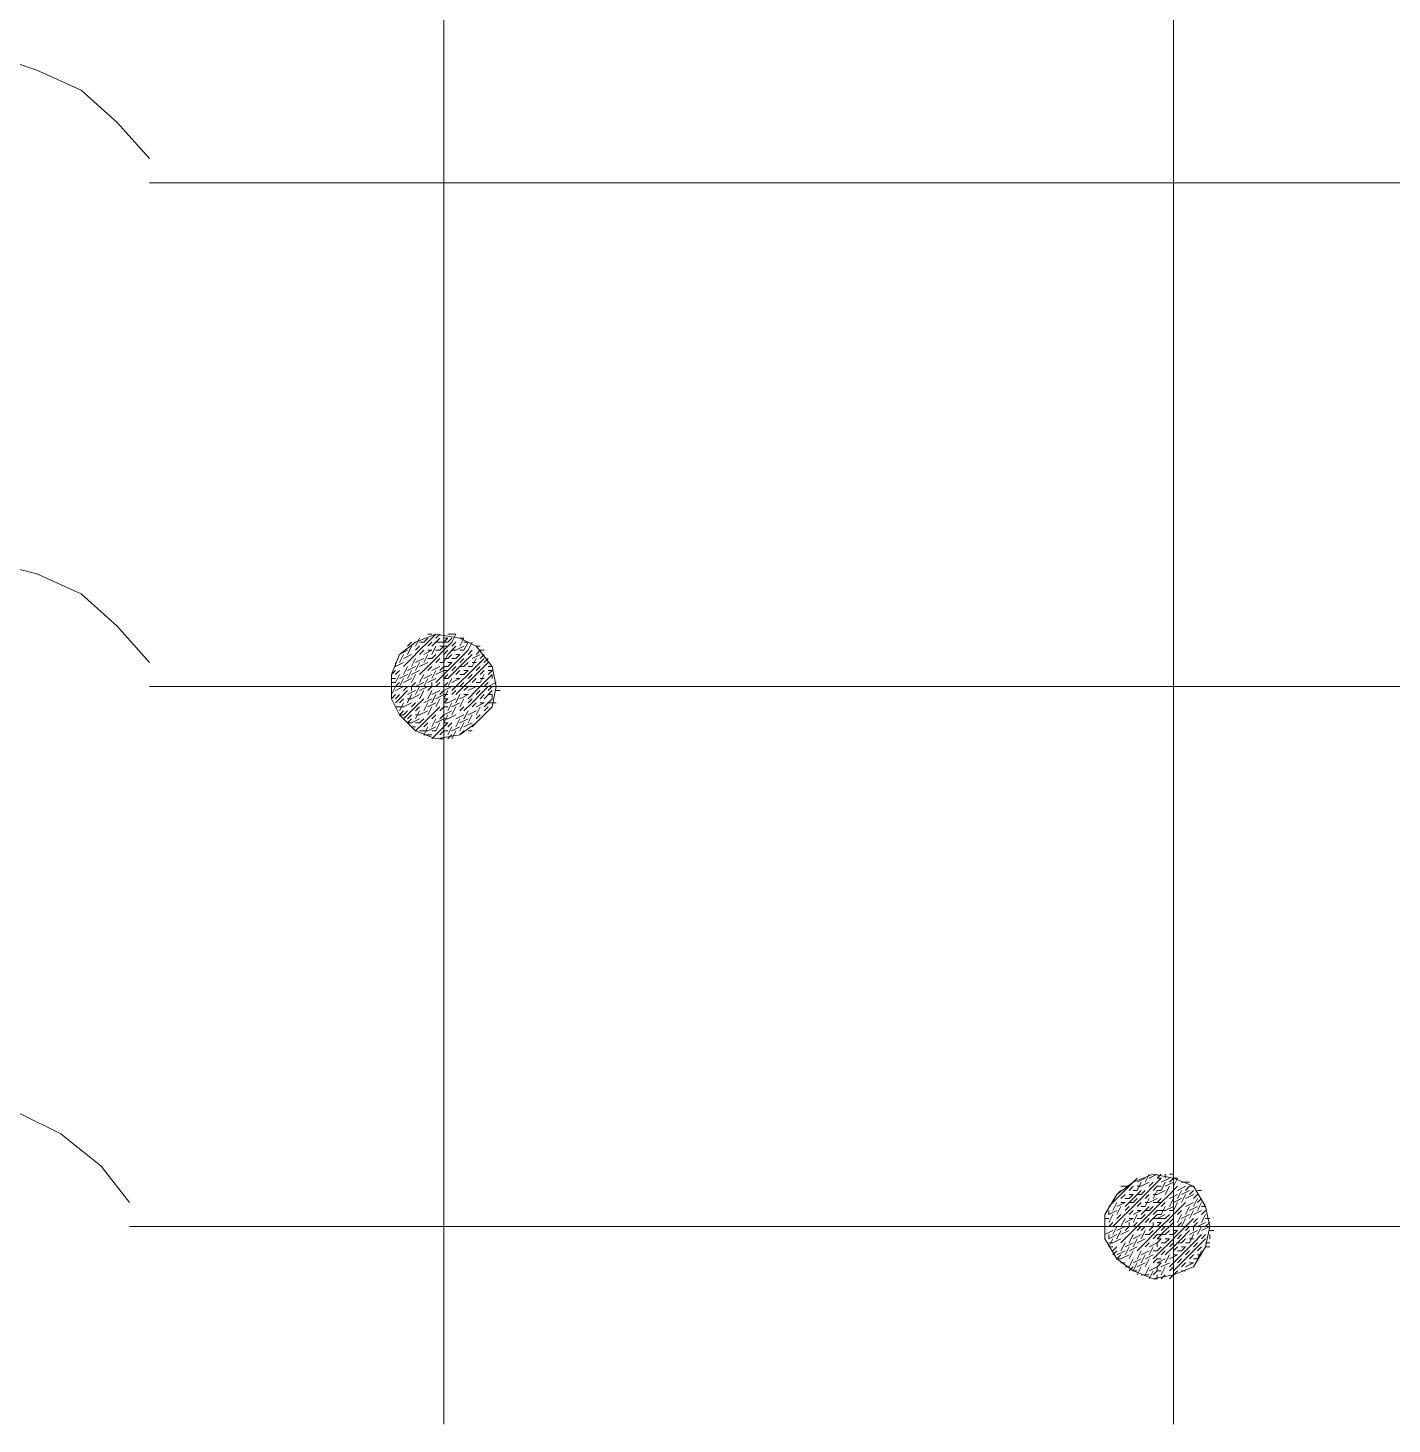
# Model space of a CAD drawing. Header units: metres. Extents: x 0 to 113, y -32 to 21.
# Drawn here: x 62.262 to 62.882, y -16 to -15.365 of the extents above; entities that cross this region are included whole.
import ezdxf

# ---------------------------------------------------------------- set-up
doc = ezdxf.new("R2010")
doc.units = ezdxf.units.M
doc.header["$LTSCALE"] = 0.5
doc.layers.add('TABLA', color=7, linetype='Continuous')

msp = doc.modelspace()

# ---------------------------------------------------------------- linework, layer by layer
at = {"layer": 'TABLA', "color": 7, "linetype": 'Continuous', "lineweight": 18, "true_color": 0x000007}
for p, q in [((62.45143, -13.77571), (62.45143, -15.99965)), ((62.783, -13.79037), (62.783, -15.99965)), ((63.20984, -15.43543), (62.3177, -15.43543)), ((62.4386, -15.64609), (62.44043, -15.64243)), ((62.44227, -15.64426), (62.4441, -15.64243)), ((62.4441, -15.6406), (62.44593, -15.6406)), ((62.44593, -15.64609), (62.44959, -15.64243)), ((62.44776, -15.64243), (62.44959, -15.6406)), ((62.45143, -15.64243), (62.45143, -15.6406)), ((62.45143, -15.64243), (62.45326, -15.64243)), ((62.45143, -15.64426), (62.45326, -15.64243)), ((62.45326, -15.6406), (62.45509, -15.6406)), ((62.45326, -15.64426), (62.45509, -15.64243)), ((62.45509, -15.6406), (62.45692, -15.6406)), ((62.45875, -15.64243), (62.46059, -15.64243)), ((62.45875, -15.64609), (62.46059, -15.64243)), ((62.43127, -15.64976), (62.43494, -15.64793)), ((62.43127, -15.65342), (62.43311, -15.64976)), ((62.43311, -15.65159), (62.43677, -15.64976)), ((62.43494, -15.64609), (62.43677, -15.64426)), ((62.43494, -15.64976), (62.43677, -15.64609)), ((62.4386, -15.64793), (62.44043, -15.64609)), ((62.44043, -15.64426), (62.44227, -15.64426)), ((62.44043, -15.64976), (62.44227, -15.64793)), ((62.44227, -15.64976), (62.44593, -15.64793)), ((62.44227, -15.65342), (62.4441, -15.64976)), ((62.4441, -15.64609), (62.44593, -15.64426)), ((62.4441, -15.64793), (62.44593, -15.64793)), ((62.44593, -15.64976), (62.44776, -15.64609)), ((62.44593, -15.65159), (62.44776, -15.64976)), ((62.44776, -15.64426), (62.44959, -15.64426)), ((62.44776, -15.64793), (62.44959, -15.64793)), ((62.44959, -15.64426), (62.45143, -15.64426)), ((62.44959, -15.64609), (62.45143, -15.64609)), ((62.44959, -15.64793), (62.45143, -15.64609)), ((62.45143, -15.64426), (62.45326, -15.64426)), ((62.45143, -15.64609), (62.45326, -15.64609)), ((62.45143, -15.64976), (62.45326, -15.64793)), ((62.45326, -15.65159), (62.45509, -15.64976)), ((62.45509, -15.64609), (62.45692, -15.64426)), ((62.45509, -15.64793), (62.45692, -15.64793)), ((62.45692, -15.64793), (62.46059, -15.64609)), ((62.45692, -15.64976), (62.45875, -15.64976)), ((62.45692, -15.65159), (62.45875, -15.64976)), ((62.45875, -15.64793), (62.46059, -15.64793)), ((62.46059, -15.64426), (62.46242, -15.64426)), ((62.46059, -15.64793), (62.46242, -15.64426)), ((62.46242, -15.64976), (62.46425, -15.64793)), ((62.46425, -15.65159), (62.46791, -15.64976)), ((62.46608, -15.64609), (62.46791, -15.64609)), ((62.46608, -15.64976), (62.46791, -15.64793)), ((62.46791, -15.64793), (62.46975, -15.64793)), ((62.46791, -15.65159), (62.46975, -15.64976)), ((62.42944, -15.65525), (62.42944, -15.65342)), ((62.42944, -15.65525), (62.43311, -15.65342)), ((62.43311, -15.65892), (62.43494, -15.65525)), ((62.43494, -15.65709), (62.4386, -15.65525)), ((62.43677, -15.65525), (62.4386, -15.65159)), ((62.4386, -15.65342), (62.44227, -15.65159)), ((62.4386, -15.65709), (62.44043, -15.65342)), ((62.44043, -15.65525), (62.4441, -15.65342)), ((62.4441, -15.65159), (62.44593, -15.65159)), ((62.4441, -15.65709), (62.44593, -15.65525)), ((62.44593, -15.65709), (62.44959, -15.65525)), ((62.44776, -15.65342), (62.44959, -15.65159)), ((62.44959, -15.65342), (62.45143, -15.65342)), ((62.44959, -15.65709), (62.45143, -15.65525)), ((62.45143, -15.65159), (62.45326, -15.65159)), ((62.45143, -15.65525), (62.45143, -15.65342)), ((62.45143, -15.65525), (62.45326, -15.65525)), ((62.45326, -15.65342), (62.45509, -15.65342)), ((62.45326, -15.65525), (62.45509, -15.65342)), ((62.45509, -15.65159), (62.45692, -15.65159)), ((62.45509, -15.65709), (62.45692, -15.65525)), ((62.45875, -15.65342), (62.46059, -15.65159)), ((62.45875, -15.65525), (62.46059, -15.65525)), ((62.46059, -15.65525), (62.46242, -15.65342)), ((62.46242, -15.65525), (62.46425, -15.65525)), ((62.46425, -15.65525), (62.46608, -15.65159)), ((62.46425, -15.65342), (62.46608, -15.65342)), ((62.46608, -15.65709), (62.46791, -15.65525)), ((62.46975, -15.65342), (62.47158, -15.65159)), ((62.47158, -15.65525), (62.47341, -15.65525)), ((62.42761, -15.65892), (62.42944, -15.65709)), ((62.42761, -15.66075), (62.42944, -15.66075)), ((62.42761, -15.66258), (62.42944, -15.66258)), ((62.42944, -15.65892), (62.43127, -15.65709)), ((62.42944, -15.66258), (62.43127, -15.65892)), ((62.42944, -15.66441), (62.43127, -15.66258)), ((62.43127, -15.66075), (62.43494, -15.65892)), ((62.43127, -15.66441), (62.43311, -15.66075)), ((62.43311, -15.66258), (62.43677, -15.66075)), ((62.43494, -15.66075), (62.43677, -15.65709)), ((62.43677, -15.65892), (62.44043, -15.65709)), ((62.43677, -15.66258), (62.4386, -15.65892)), ((62.43677, -15.66441), (62.4386, -15.66258)), ((62.4386, -15.66441), (62.44227, -15.66258)), ((62.44043, -15.66258), (62.44227, -15.65892)), ((62.44227, -15.66075), (62.44593, -15.65892)), ((62.44227, -15.66441), (62.4441, -15.66075)), ((62.4441, -15.66258), (62.44776, -15.66075)), ((62.44593, -15.66075), (62.44776, -15.65709)), ((62.44593, -15.66441), (62.44593, -15.66258)), ((62.44776, -15.65892), (62.45143, -15.65709)), ((62.44776, -15.66258), (62.45143, -15.65892)), ((62.44776, -15.66441), (62.44959, -15.66258)), ((62.45143, -15.65709), (62.45326, -15.65709)), ((62.45143, -15.66075), (62.45326, -15.65892)), ((62.45143, -15.66075), (62.45326, -15.66075)), ((62.45143, -15.66441), (62.45326, -15.66258)), ((62.45326, -15.66441), (62.45509, -15.66075)), ((62.45509, -15.66258), (62.45875, -15.66075)), ((62.45692, -15.65892), (62.45875, -15.65709)), ((62.45692, -15.66075), (62.45875, -15.66075)), ((62.45875, -15.65892), (62.46059, -15.65892)), ((62.45875, -15.66441), (62.46059, -15.66258)), ((62.46059, -15.65709), (62.46242, -15.65709)), ((62.46059, -15.65892), (62.46242, -15.65709)), ((62.46242, -15.66075), (62.46425, -15.65892)), ((62.46425, -15.66258), (62.46608, -15.66075)), ((62.46608, -15.66258), (62.46791, -15.66258)), ((62.46791, -15.65892), (62.46975, -15.65709)), ((62.46791, -15.66258), (62.46975, -15.65892)), ((62.46791, -15.66075), (62.46975, -15.66075)), ((62.46975, -15.66441), (62.47158, -15.66258)), ((62.47158, -15.65709), (62.47341, -15.65709)), ((62.47158, -15.65892), (62.47341, -15.65709)), ((62.47158, -15.66441), (62.47524, -15.66258)), ((62.47341, -15.66075), (62.47341, -15.65892)), ((63.20984, -15.66441), (62.3177, -15.66441)), ((62.42761, -15.66441), (62.42944, -15.66441)), ((62.42761, -15.66808), (62.42944, -15.66441)), ((62.42761, -15.66991), (62.42944, -15.66808)), ((62.42944, -15.66625), (62.43311, -15.66441)), ((62.42944, -15.66991), (62.43127, -15.66808)), ((62.43127, -15.66441), (62.43311, -15.66441)), ((62.43311, -15.66441), (62.43494, -15.66441)), ((62.43311, -15.66625), (62.43494, -15.66441)), ((62.43494, -15.66441), (62.43677, -15.66441)), ((62.43494, -15.66808), (62.4386, -15.66625)), ((62.43494, -15.67174), (62.43677, -15.66808)), ((62.43677, -15.66625), (62.43677, -15.66441)), ((62.43677, -15.66991), (62.44043, -15.66808)), ((62.4386, -15.66441), (62.44043, -15.66441)), ((62.4386, -15.66808), (62.44043, -15.66441)), ((62.44043, -15.66625), (62.4441, -15.66441)), ((62.44043, -15.66991), (62.44227, -15.66625)), ((62.4441, -15.66441), (62.44593, -15.66441)), ((62.4441, -15.66625), (62.44593, -15.66441)), ((62.4441, -15.66991), (62.44593, -15.66625)), ((62.44593, -15.66808), (62.44959, -15.66625)), ((62.44593, -15.67174), (62.44776, -15.66808)), ((62.44776, -15.66441), (62.44959, -15.66441)), ((62.44776, -15.66991), (62.45143, -15.66808)), ((62.44959, -15.66441), (62.45143, -15.66441)), ((62.44959, -15.66441), (62.45143, -15.66441)), ((62.44959, -15.66808), (62.45143, -15.66625)), ((62.45143, -15.66625), (62.45143, -15.66441)), ((62.45143, -15.66625), (62.45509, -15.66441)), ((62.45143, -15.66991), (62.45326, -15.66625)), ((62.45143, -15.66808), (62.45326, -15.66808)), ((62.45326, -15.66441), (62.45509, -15.66441)), ((62.45509, -15.66441), (62.45692, -15.66441)), ((62.45509, -15.66625), (62.45692, -15.66441)), ((62.45509, -15.66808), (62.45692, -15.66625)), ((62.45692, -15.66808), (62.46059, -15.66441)), ((62.45692, -15.67174), (62.45875, -15.66808)), ((62.45875, -15.66441), (62.46059, -15.66441)), ((62.45875, -15.66991), (62.46242, -15.66808)), ((62.46059, -15.66625), (62.46242, -15.66441)), ((62.46059, -15.66808), (62.46242, -15.66808)), ((62.46242, -15.66625), (62.46608, -15.66441)), ((62.46425, -15.66441), (62.46608, -15.66441)), ((62.46608, -15.66441), (62.46791, -15.66441)), ((62.46608, -15.66808), (62.46791, -15.66625)), ((62.46791, -15.66441), (62.46975, -15.66441)), ((62.46791, -15.66991), (62.46975, -15.66808)), ((62.46975, -15.66441), (62.47158, -15.66441)), ((62.46975, -15.66991), (62.47341, -15.66625)), ((62.47158, -15.66625), (62.47341, -15.66441)), ((62.47158, -15.66808), (62.47341, -15.66808)), ((62.47524, -15.66625), (62.47707, -15.66625)), ((62.42944, -15.67357), (62.43127, -15.67357)), ((62.43127, -15.67174), (62.43311, -15.66991)), ((62.43127, -15.67541), (62.43311, -15.67174)), ((62.43127, -15.67357), (62.43311, -15.67357)), ((62.43127, -15.67724), (62.43311, -15.67541)), ((62.43311, -15.67357), (62.43677, -15.67174)), ((62.43311, -15.67724), (62.43494, -15.67541)), ((62.43494, -15.66991), (62.43677, -15.66991)), ((62.43677, -15.67357), (62.4386, -15.67174)), ((62.4386, -15.67541), (62.44043, -15.67357)), ((62.4386, -15.67907), (62.44043, -15.67541)), ((62.44043, -15.67724), (62.4441, -15.67541)), ((62.44227, -15.67174), (62.44593, -15.66991)), ((62.44227, -15.67541), (62.4441, -15.67174)), ((62.4441, -15.67357), (62.44776, -15.67174)), ((62.4441, -15.67724), (62.44593, -15.67357)), ((62.44776, -15.67357), (62.44959, -15.66991)), ((62.44959, -15.67541), (62.45143, -15.67357)), ((62.45143, -15.66991), (62.45326, -15.66991)), ((62.45143, -15.67174), (62.45326, -15.66991)), ((62.45143, -15.67174), (62.45326, -15.67174)), ((62.45143, -15.67357), (62.45326, -15.67357)), ((62.45143, -15.67724), (62.45143, -15.67541)), ((62.45143, -15.67724), (62.45509, -15.67541)), ((62.45326, -15.67174), (62.45692, -15.66991)), ((62.45326, -15.67541), (62.45509, -15.67174)), ((62.45509, -15.67357), (62.45875, -15.67174)), ((62.45509, -15.67724), (62.45692, -15.67357)), ((62.45875, -15.67357), (62.46059, -15.66991)), ((62.45875, -15.67541), (62.46059, -15.67357)), ((62.46059, -15.67907), (62.46242, -15.67541)), ((62.46242, -15.67174), (62.46425, -15.66991)), ((62.46242, -15.67724), (62.46608, -15.67541)), ((62.46425, -15.67357), (62.46608, -15.67174)), ((62.46608, -15.67357), (62.46975, -15.67174)), ((62.46608, -15.67724), (62.46791, -15.67357)), ((62.46791, -15.67174), (62.46975, -15.67174)), ((62.46975, -15.67541), (62.47158, -15.67357)), ((62.47158, -15.67174), (62.47341, -15.67174)), ((62.47341, -15.67174), (62.47524, -15.67174)), ((62.43127, -15.67724), (62.43311, -15.67724)), ((62.43494, -15.67907), (62.43677, -15.67724)), ((62.43494, -15.6809), (62.43677, -15.67907)), ((62.43494, -15.6809), (62.43677, -15.6809)), ((62.43677, -15.6809), (62.44043, -15.67907)), ((62.4386, -15.67724), (62.44043, -15.67724)), ((62.4386, -15.6809), (62.44043, -15.6809)), ((62.44043, -15.6809), (62.44227, -15.67907)), ((62.44227, -15.68273), (62.4441, -15.6809)), ((62.44593, -15.67907), (62.44776, -15.67724)), ((62.44593, -15.68273), (62.44776, -15.67907)), ((62.44776, -15.6809), (62.45143, -15.67907)), ((62.44776, -15.68456), (62.44959, -15.6809)), ((62.44959, -15.67907), (62.45143, -15.67724)), ((62.45143, -15.6809), (62.45326, -15.67724)), ((62.45143, -15.67907), (62.45326, -15.67907)), ((62.45143, -15.6809), (62.45326, -15.6809)), ((62.45143, -15.68273), (62.45326, -15.6809)), ((62.45326, -15.67907), (62.45692, -15.67724)), ((62.45326, -15.68273), (62.45509, -15.6809)), ((62.45692, -15.67907), (62.46059, -15.67724)), ((62.45692, -15.68273), (62.45875, -15.67907)), ((62.45875, -15.6809), (62.46242, -15.67907)), ((62.45875, -15.68456), (62.46059, -15.6809)), ((62.46059, -15.68273), (62.46425, -15.6809)), ((62.46242, -15.6809), (62.46425, -15.67724)), ((62.46608, -15.67907), (62.46791, -15.67724)), ((62.43677, -15.68273), (62.4386, -15.68273)), ((62.43677, -15.68273), (62.4386, -15.68273)), ((62.44043, -15.68456), (62.44227, -15.68456)), ((62.44227, -15.6864), (62.4441, -15.68273)), ((62.44227, -15.68456), (62.4441, -15.68456)), ((62.44227, -15.6864), (62.4441, -15.6864)), ((62.4441, -15.68456), (62.44776, -15.68273)), ((62.4441, -15.6864), (62.44593, -15.6864)), ((62.44593, -15.68456), (62.44776, -15.68456)), ((62.44959, -15.6864), (62.45143, -15.68456)), ((62.45143, -15.68456), (62.45326, -15.68456)), ((62.45326, -15.6864), (62.45509, -15.68273)), ((62.45326, -15.68823), (62.45509, -15.6864)), ((62.45509, -15.68456), (62.45875, -15.68273)), ((62.45509, -15.68823), (62.45692, -15.68456)), ((62.45875, -15.6864), (62.46059, -15.68456)), ((62.46242, -15.68456), (62.46425, -15.68456)), ((62.75919, -15.89157), (62.76102, -15.89157)), ((62.76102, -15.89157), (62.76285, -15.89157)), ((62.76285, -15.8934), (62.76468, -15.89157)), ((62.76651, -15.88974), (62.77018, -15.88791)), ((62.76651, -15.8934), (62.76835, -15.88974)), ((62.76651, -15.89157), (62.76835, -15.89157)), ((62.76835, -15.89157), (62.77201, -15.88974)), ((62.77018, -15.88974), (62.77201, -15.88608)), ((62.77201, -15.88791), (62.77567, -15.88608)), ((62.77201, -15.89157), (62.77384, -15.88974)), ((62.77384, -15.8934), (62.77567, -15.89157)), ((62.77567, -15.88791), (62.77751, -15.88608)), ((62.77567, -15.88791), (62.77751, -15.88791)), ((62.77567, -15.88974), (62.77751, -15.88791)), ((62.77567, -15.89157), (62.77751, -15.89157)), ((62.77751, -15.88974), (62.78117, -15.88791)), ((62.77751, -15.8934), (62.77934, -15.88974)), ((62.77934, -15.88791), (62.77934, -15.88608)), ((62.77934, -15.89157), (62.783, -15.88974)), ((62.77934, -15.89523), (62.78117, -15.89157)), ((62.78117, -15.88608), (62.783, -15.88608)), ((62.78117, -15.88974), (62.783, -15.88791)), ((62.783, -15.88791), (62.78483, -15.88791)), ((62.783, -15.89157), (62.78483, -15.88791)), ((62.78483, -15.8934), (62.7885, -15.89157)), ((62.78667, -15.88974), (62.7885, -15.88974)), ((62.7885, -15.88974), (62.79033, -15.88974)), ((62.7885, -15.8934), (62.79033, -15.89157)), ((62.79033, -15.89157), (62.79216, -15.89157)), ((62.75736, -15.89523), (62.75919, -15.8934)), ((62.75919, -15.89707), (62.76102, -15.89523)), ((62.76102, -15.89707), (62.76285, -15.89707)), ((62.76285, -15.89523), (62.76468, -15.89523)), ((62.76285, -15.89707), (62.76468, -15.89523)), ((62.76468, -15.8934), (62.76651, -15.8934)), ((62.76468, -15.8989), (62.76651, -15.89707)), ((62.76651, -15.89523), (62.76835, -15.89523)), ((62.76835, -15.89523), (62.77018, -15.8934)), ((62.77018, -15.89707), (62.77201, -15.89523)), ((62.77018, -15.90073), (62.77201, -15.89707)), ((62.77201, -15.8989), (62.77567, -15.89707)), ((62.77384, -15.89707), (62.77567, -15.8934)), ((62.77384, -15.89523), (62.77567, -15.89523)), ((62.77567, -15.8934), (62.77751, -15.8934)), ((62.77567, -15.89523), (62.77934, -15.8934)), ((62.77567, -15.8989), (62.77751, -15.89707)), ((62.78117, -15.89707), (62.78483, -15.89523)), ((62.78117, -15.90073), (62.783, -15.89707)), ((62.783, -15.8989), (62.78667, -15.89707)), ((62.78483, -15.89707), (62.78667, -15.8934)), ((62.78667, -15.89523), (62.79033, -15.8934)), ((62.78667, -15.8989), (62.7885, -15.89523)), ((62.7885, -15.89707), (62.79216, -15.89523)), ((62.79033, -15.89523), (62.79216, -15.8934)), ((62.79216, -15.89707), (62.79399, -15.89523)), ((62.79216, -15.90073), (62.79399, -15.89707)), ((62.79399, -15.8934), (62.79583, -15.8934)), ((62.79399, -15.8989), (62.79583, -15.89707)), ((62.75369, -15.90439), (62.75369, -15.90256)), ((62.75369, -15.90439), (62.75736, -15.90256)), ((62.75369, -15.90806), (62.75552, -15.90439)), ((62.75552, -15.90256), (62.75736, -15.8989)), ((62.75736, -15.90073), (62.76102, -15.8989)), ((62.75736, -15.90439), (62.75919, -15.90073)), ((62.75736, -15.90623), (62.75919, -15.90439)), ((62.75919, -15.8989), (62.76102, -15.8989)), ((62.76102, -15.90256), (62.76285, -15.90073)), ((62.76285, -15.8989), (62.76468, -15.8989)), ((62.76285, -15.90439), (62.76468, -15.90256)), ((62.76468, -15.90439), (62.76835, -15.90256)), ((62.76468, -15.90806), (62.76651, -15.90439)), ((62.76651, -15.90073), (62.76835, -15.8989)), ((62.76651, -15.90256), (62.76835, -15.90256)), ((62.76835, -15.90073), (62.77018, -15.90073)), ((62.76835, -15.90439), (62.77201, -15.90073)), ((62.76835, -15.90623), (62.77018, -15.90439)), ((62.77018, -15.8989), (62.77201, -15.8989)), ((62.77018, -15.90256), (62.77201, -15.90256)), ((62.77201, -15.90256), (62.77384, -15.90073)), ((62.77201, -15.90806), (62.77567, -15.90439)), ((62.77384, -15.8989), (62.77567, -15.8989)), ((62.77384, -15.90439), (62.77567, -15.90256)), ((62.77567, -15.8989), (62.77751, -15.8989)), ((62.77567, -15.90256), (62.77751, -15.90256)), ((62.77567, -15.90439), (62.77751, -15.90439)), ((62.77567, -15.90623), (62.77934, -15.90439)), ((62.77751, -15.90073), (62.77934, -15.8989)), ((62.77751, -15.90439), (62.77934, -15.90073)), ((62.77751, -15.90256), (62.77934, -15.90256)), ((62.77934, -15.90256), (62.783, -15.90073)), ((62.77934, -15.90623), (62.78117, -15.90439)), ((62.78117, -15.90256), (62.783, -15.90256)), ((62.783, -15.90256), (62.78483, -15.8989)), ((62.78483, -15.90439), (62.78667, -15.90256)), ((62.78483, -15.90806), (62.78667, -15.90439)), ((62.78667, -15.90623), (62.79033, -15.90439)), ((62.7885, -15.90073), (62.79216, -15.8989)), ((62.7885, -15.90439), (62.79033, -15.90073)), ((62.79033, -15.90256), (62.79399, -15.90073)), ((62.79033, -15.90623), (62.79216, -15.90256)), ((62.79216, -15.90439), (62.79583, -15.90256)), ((62.79399, -15.90256), (62.79583, -15.8989)), ((62.79583, -15.90073), (62.79766, -15.90073)), ((62.79583, -15.90439), (62.79766, -15.90256)), ((62.79583, -15.90806), (62.79766, -15.90439)), ((63.20984, -15.90989), (62.30854, -15.90989)), ((62.75186, -15.90623), (62.75369, -15.90623)), ((62.75186, -15.90989), (62.75186, -15.90806)), ((62.75186, -15.90989), (62.75369, -15.90989)), ((62.75369, -15.90989), (62.75552, -15.90806)), ((62.75552, -15.90989), (62.75736, -15.90989)), ((62.75552, -15.91355), (62.75736, -15.90989)), ((62.75736, -15.90989), (62.75919, -15.90989)), ((62.75736, -15.91172), (62.76102, -15.90989)), ((62.75919, -15.90989), (62.76102, -15.90623)), ((62.76102, -15.90806), (62.76468, -15.90623)), ((62.76102, -15.90989), (62.76285, -15.90989)), ((62.76102, -15.91172), (62.76285, -15.90989)), ((62.76285, -15.90623), (62.76468, -15.90623)), ((62.76285, -15.90989), (62.76285, -15.90806)), ((62.76468, -15.90989), (62.76651, -15.90806)), ((62.76468, -15.90989), (62.76651, -15.90989)), ((62.76651, -15.90623), (62.76835, -15.90623)), ((62.76651, -15.91172), (62.76835, -15.90989)), ((62.76835, -15.91172), (62.77018, -15.90989)), ((62.77018, -15.90806), (62.77201, -15.90623)), ((62.77018, -15.90989), (62.77201, -15.90989)), ((62.77018, -15.90989), (62.77201, -15.90989)), ((62.77201, -15.91172), (62.77384, -15.90989)), ((62.77384, -15.90623), (62.77567, -15.90623)), ((62.77384, -15.90989), (62.77384, -15.90806)), ((62.77384, -15.90989), (62.77567, -15.90989)), ((62.77567, -15.90623), (62.77751, -15.90623)), ((62.77567, -15.90806), (62.77751, -15.90806)), ((62.77567, -15.90989), (62.77751, -15.90806)), ((62.77567, -15.90989), (62.77751, -15.90989)), ((62.77567, -15.91172), (62.77751, -15.90989)), ((62.77751, -15.90623), (62.77934, -15.90623)), ((62.77751, -15.91172), (62.77934, -15.90989)), ((62.77934, -15.90989), (62.78117, -15.90989)), ((62.78117, -15.90806), (62.783, -15.90623)), ((62.78117, -15.90989), (62.783, -15.90806)), ((62.78117, -15.90989), (62.783, -15.90989)), ((62.783, -15.90989), (62.78483, -15.90989)), ((62.78483, -15.90989), (62.78667, -15.90806)), ((62.78483, -15.90989), (62.78667, -15.90989)), ((62.78667, -15.90989), (62.7885, -15.90623)), ((62.78667, -15.90989), (62.7885, -15.90989)), ((62.7885, -15.90989), (62.79216, -15.90623)), ((62.7885, -15.91172), (62.79033, -15.90989)), ((62.79033, -15.90989), (62.79216, -15.90989)), ((62.79216, -15.90806), (62.79399, -15.90623)), ((62.79216, -15.90989), (62.79399, -15.90806)), ((62.79216, -15.91172), (62.79216, -15.90989)), ((62.79399, -15.90989), (62.79766, -15.90806)), ((62.79399, -15.90989), (62.79583, -15.90989)), ((62.79399, -15.91355), (62.79583, -15.90989)), ((62.79583, -15.91172), (62.79949, -15.90989)), ((62.79766, -15.90623), (62.79949, -15.90623)), ((62.79766, -15.90989), (62.79949, -15.90806)), ((62.75186, -15.91355), (62.75552, -15.91172)), ((62.75369, -15.91539), (62.75369, -15.91355)), ((62.75369, -15.91539), (62.75736, -15.91355)), ((62.75369, -15.91905), (62.75552, -15.91539)), ((62.75552, -15.91722), (62.75919, -15.91539)), ((62.75736, -15.91539), (62.75919, -15.91172)), ((62.75919, -15.91355), (62.76285, -15.91172)), ((62.76285, -15.91722), (62.76468, -15.91355)), ((62.76468, -15.91539), (62.76835, -15.91355)), ((62.76468, -15.91905), (62.76651, -15.91539)), ((62.76651, -15.91722), (62.77018, -15.91539)), ((62.76835, -15.91539), (62.77018, -15.91172)), ((62.77018, -15.91355), (62.77201, -15.91355)), ((62.77201, -15.91355), (62.77384, -15.91172)), ((62.77384, -15.91539), (62.77567, -15.91355)), ((62.77567, -15.91355), (62.77751, -15.91355)), ((62.77567, -15.91539), (62.77751, -15.91539)), ((62.77567, -15.91722), (62.77751, -15.91539)), ((62.77751, -15.91355), (62.77934, -15.91355)), ((62.77934, -15.91355), (62.78117, -15.91172)), ((62.77934, -15.91539), (62.78117, -15.91539)), ((62.77934, -15.91722), (62.78117, -15.91539)), ((62.78117, -15.91355), (62.783, -15.91355)), ((62.783, -15.91172), (62.78483, -15.91172)), ((62.783, -15.91355), (62.78483, -15.91172)), ((62.78483, -15.91539), (62.78667, -15.91355)), ((62.78667, -15.91722), (62.7885, -15.91539)), ((62.79033, -15.91355), (62.79399, -15.91172)), ((62.79033, -15.91722), (62.79216, -15.91355)), ((62.79033, -15.91539), (62.79216, -15.91539)), ((62.79583, -15.91539), (62.79766, -15.91355)), ((62.79949, -15.91172), (62.80132, -15.91172)), ((62.79949, -15.91539), (62.79949, -15.91355)), ((62.75369, -15.91722), (62.75552, -15.91722)), ((62.75369, -15.91905), (62.75552, -15.91905)), ((62.75552, -15.92088), (62.75736, -15.91905)), ((62.75552, -15.92271), (62.75736, -15.92088)), ((62.75736, -15.92271), (62.76102, -15.92088)), ((62.75736, -15.92455), (62.75919, -15.92271)), ((62.75919, -15.92088), (62.76102, -15.91722)), ((62.75919, -15.92455), (62.76285, -15.92271)), ((62.76102, -15.91905), (62.76468, -15.91722)), ((62.76102, -15.92271), (62.76285, -15.91905)), ((62.76285, -15.92088), (62.76651, -15.91905)), ((62.76285, -15.92455), (62.76468, -15.92088)), ((62.76651, -15.92455), (62.76835, -15.92088)), ((62.76835, -15.92271), (62.77201, -15.92088)), ((62.76835, -15.92638), (62.77018, -15.92271)), ((62.77018, -15.91905), (62.77201, -15.91722)), ((62.77018, -15.92455), (62.77384, -15.92271)), ((62.77201, -15.91905), (62.77567, -15.91722)), ((62.77201, -15.92271), (62.77384, -15.91905)), ((62.77384, -15.92088), (62.77567, -15.92088)), ((62.77384, -15.92455), (62.77567, -15.92271)), ((62.77567, -15.91905), (62.77567, -15.91722)), ((62.77567, -15.92088), (62.77751, -15.91905)), ((62.77751, -15.91722), (62.77934, -15.91722)), ((62.77751, -15.92271), (62.77934, -15.92088)), ((62.77934, -15.92638), (62.78117, -15.92271)), ((62.78117, -15.91905), (62.783, -15.91722)), ((62.78117, -15.92455), (62.78483, -15.92271)), ((62.783, -15.92088), (62.78483, -15.91905)), ((62.783, -15.92271), (62.78483, -15.92271)), ((62.78483, -15.91722), (62.78667, -15.91722)), ((62.78483, -15.92088), (62.78667, -15.92088)), ((62.78667, -15.91905), (62.7885, -15.91905)), ((62.78667, -15.92088), (62.7885, -15.91905)), ((62.7885, -15.91722), (62.79033, -15.91722)), ((62.7885, -15.92271), (62.79033, -15.92088)), ((62.79033, -15.92455), (62.79216, -15.92271)), ((62.79216, -15.91905), (62.79399, -15.91722)), ((62.79399, -15.92088), (62.79583, -15.91905)), ((62.79399, -15.92455), (62.79583, -15.92088)), ((62.79399, -15.92271), (62.79583, -15.92271)), ((62.79766, -15.91722), (62.79949, -15.91722)), ((62.79766, -15.91905), (62.79949, -15.91905)), ((62.75736, -15.92455), (62.75919, -15.92455)), ((62.75919, -15.92638), (62.76102, -15.92638)), ((62.75919, -15.92638), (62.76102, -15.92638)), ((62.76102, -15.92821), (62.76285, -15.92821)), ((62.76285, -15.92821), (62.76468, -15.92455)), ((62.76285, -15.93004), (62.76468, -15.92821)), ((62.76468, -15.92638), (62.76835, -15.92455)), ((62.76468, -15.93004), (62.76651, -15.92638)), ((62.76651, -15.92821), (62.77018, -15.92638)), ((62.76651, -15.93187), (62.76835, -15.92821)), ((62.77018, -15.92821), (62.77201, -15.92455)), ((62.77018, -15.93187), (62.77201, -15.92821)), ((62.77201, -15.93004), (62.77567, -15.92821)), ((62.77384, -15.92638), (62.77567, -15.92455)), ((62.77567, -15.92455), (62.77751, -15.92455)), ((62.77567, -15.92638), (62.77934, -15.92455)), ((62.77567, -15.92638), (62.77751, -15.92638)), ((62.77567, -15.92821), (62.77751, -15.92638)), ((62.77567, -15.93004), (62.77567, -15.92821)), ((62.77751, -15.92821), (62.78117, -15.92638)), ((62.77751, -15.93187), (62.77934, -15.92821)), ((62.78117, -15.93004), (62.783, -15.92821)), ((62.78483, -15.92638), (62.78667, -15.92455)), ((62.78667, -15.92821), (62.7885, -15.92638)), ((62.7885, -15.92821), (62.79216, -15.92638)), ((62.79033, -15.92638), (62.79216, -15.92638)), ((62.79216, -15.92455), (62.79399, -15.92455)), ((62.76468, -15.93004), (62.76651, -15.93004)), ((62.76835, -15.93187), (62.77018, -15.93187)), ((62.77018, -15.93187), (62.77201, -15.93187)), ((62.77201, -15.9337), (62.77384, -15.93004)), ((62.77384, -15.93187), (62.77567, -15.93004)), ((62.77384, -15.9337), (62.77567, -15.9337)), ((62.77567, -15.93004), (62.77751, -15.93004)), ((62.77567, -15.9337), (62.77567, -15.93187)), ((62.77751, -15.9337), (62.77934, -15.93187)), ((62.78117, -15.9337), (62.783, -15.93187)), ((62.783, -15.93187), (62.78483, -15.93004)), ((62.78667, -15.93004), (62.7885, -15.93004)), ((62.78667, -15.93004), (62.7885, -15.93004))]:
    msp.add_line(p, q, dxfattribs=at)
for points in [[(62.3177, -15.42443), (62.30304, -15.40795), (62.28655, -15.39329), (62.2664, -15.38413), (62.24442, -15.3768), (62.22244, -15.3768), (62.20045, -15.38047), (62.1803, -15.3878), (62.16198, -15.39879), (62.1455, -15.41527), (62.13451, -15.43359), (62.12535, -15.45374)], [(62.3177, -15.65342), (62.30304, -15.63694), (62.28655, -15.62228), (62.2664, -15.61312), (62.24442, -15.60762), (62.22244, -15.60579), (62.20045, -15.60946), (62.1803, -15.61678), (62.16198, -15.62961), (62.1455, -15.64426), (62.13451, -15.66258), (62.12535, -15.68456)], [(62.43311, -15.65525), (62.43677, -15.65159), (62.44043, -15.64793), (62.4441, -15.64426), (62.44776, -15.6406)], [(62.45143, -15.64793), (62.45509, -15.64426), (62.45692, -15.6406)], [(62.44043, -15.65892), (62.4441, -15.65525), (62.44776, -15.65159), (62.45143, -15.64793)], [(62.45143, -15.65892), (62.45509, -15.65525), (62.45875, -15.65159), (62.46242, -15.64793), (62.46425, -15.64426)], [(62.45143, -15.65342), (62.45326, -15.64976), (62.45692, -15.64609)], [(62.45326, -15.66075), (62.45692, -15.65709), (62.46059, -15.65342), (62.46425, -15.64976)], [(62.45692, -15.66441), (62.45875, -15.66258), (62.46242, -15.65892), (62.46608, -15.65525), (62.46975, -15.65159)], [(62.46059, -15.66441), (62.46425, -15.66075), (62.46791, -15.65709), (62.47158, -15.65342)], [(62.46791, -15.66441), (62.46975, -15.66258), (62.47341, -15.65892)], [(62.42944, -15.67174), (62.43127, -15.66991), (62.43494, -15.66625)], [(62.46059, -15.67541), (62.46425, -15.67174), (62.46791, -15.66808), (62.47158, -15.66441)], [(62.46242, -15.66991), (62.46608, -15.66625), (62.46791, -15.66441)], [(62.46975, -15.67357), (62.47341, -15.66991), (62.47341, -15.66808)], [(62.43311, -15.67907), (62.43494, -15.67724), (62.4386, -15.67357), (62.44227, -15.66991)], [(62.4386, -15.68456), (62.44227, -15.6809), (62.44593, -15.67724), (62.44959, -15.67357)], [(62.46425, -15.68273), (62.46791, -15.67907), (62.47158, -15.67541)], [(62.44593, -15.68823), (62.44959, -15.68456), (62.45143, -15.68273)], [(62.44959, -15.68823), (62.45143, -15.68823), (62.45143, -15.6864)], [(62.30854, -15.8989), (62.29571, -15.88241), (62.27739, -15.86776), (62.25908, -15.8586), (62.23709, -15.8531), (62.21511, -15.85127), (62.19313, -15.85493), (62.17298, -15.86226), (62.15466, -15.87508), (62.13817, -15.88974), (62.12535, -15.90806), (62.11802, -15.93004)], [(62.75369, -15.90073), (62.75552, -15.8989), (62.75919, -15.89523), (62.76285, -15.89157), (62.76651, -15.88791)], [(62.75552, -15.90989), (62.75919, -15.90623), (62.76285, -15.90256), (62.76651, -15.8989), (62.77018, -15.89523), (62.77384, -15.89157), (62.77567, -15.88974)], [(62.77567, -15.90073), (62.77751, -15.8989), (62.78117, -15.89523), (62.78483, -15.89157)], [(62.76102, -15.90073), (62.76468, -15.89707), (62.76835, -15.8934)], [(62.76651, -15.90989), (62.77018, -15.90623), (62.77384, -15.90256), (62.77567, -15.90073)], [(62.77751, -15.90989), (62.78117, -15.90623), (62.78483, -15.90256), (62.7885, -15.8989)], [(62.75919, -15.91722), (62.76285, -15.91355), (62.76651, -15.90989)], [(62.77567, -15.91539), (62.77934, -15.91172), (62.78117, -15.90989)], [(62.77567, -15.92271), (62.77751, -15.92088), (62.78117, -15.91722), (62.78483, -15.91355), (62.7885, -15.90989)], [(62.76651, -15.92088), (62.77018, -15.91722), (62.77384, -15.91355), (62.77567, -15.91172)], [(62.77934, -15.92271), (62.783, -15.91905), (62.78667, -15.91539), (62.79033, -15.91172)], [(62.78117, -15.92821), (62.78483, -15.92455), (62.7885, -15.92088), (62.79216, -15.91722), (62.79583, -15.91355)], [(62.783, -15.93004), (62.78667, -15.92638), (62.79033, -15.92271), (62.79399, -15.91905), (62.79766, -15.91539)]]:
    msp.add_lwpolyline(points, dxfattribs=at)
for points in [[(62.47524, -15.66441), (62.47341, -15.65525), (62.46608, -15.64609), (62.45875, -15.64243), (62.44776, -15.6406), (62.4386, -15.64426), (62.43127, -15.64976), (62.42761, -15.65892), (62.42761, -15.66991), (62.43127, -15.67724), (62.4386, -15.68456), (62.44776, -15.68823), (62.45875, -15.6864), (62.46608, -15.6809), (62.47341, -15.67357)], [(62.79949, -15.90989), (62.79766, -15.90073), (62.79216, -15.89157), (62.783, -15.88791), (62.77384, -15.88608), (62.76468, -15.88974), (62.75736, -15.89523), (62.75186, -15.90439), (62.75186, -15.91539), (62.75736, -15.92455), (62.76468, -15.93004), (62.77384, -15.9337), (62.783, -15.93187), (62.79216, -15.92821), (62.79766, -15.91905)]]:
    msp.add_lwpolyline(points, close=True, dxfattribs=at)

doc.saveas('drawing.dxf')
